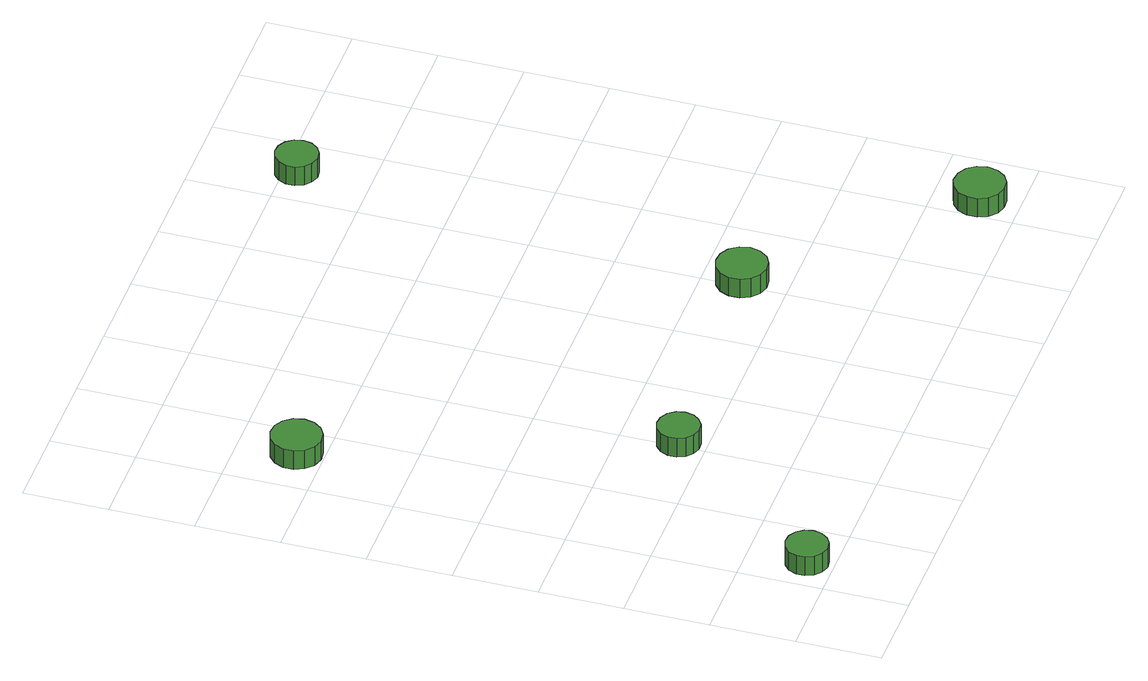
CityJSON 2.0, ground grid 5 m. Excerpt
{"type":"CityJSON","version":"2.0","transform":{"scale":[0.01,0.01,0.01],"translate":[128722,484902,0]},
"CityObjects":{
"tree1":{"type":"SolitaryVegetationObject","attributes":{"function":"something"},"geometry":[{"type":"MultiSurface","lod":"1","boundaries":[[[0,1,2,3,4,5,6,7,8,9,10,11,12,13,14]],[[15,16,17,18,19,20,21,22,23,24,25,26,27,28,29]],[[0,29,28,1]],[[1,28,27,2]],[[2,27,26,3]],[[3,26,25,4]],[[4,25,24,5]],[[5,24,23,6]],[[6,23,22,7]],[[7,22,21,8]],[[8,21,20,9]],[[9,20,19,10]],[[10,19,18,11]],[[11,18,17,12]],[[12,17,16,13]],[[13,16,15,14]],[[14,15,29,0]]]}]},
"tree2":{"type":"SolitaryVegetationObject","attributes":{"function":"something"},"geometry":[{"type":"MultiSurface","lod":"1","boundaries":[[[30,31,32,33,34,35,36,37,38,39,40,41,42,43,44]],[[45,46,47,48,49,50,51,52,53,54,55,56,57,58,59]],[[30,59,58,31]],[[31,58,57,32]],[[32,57,56,33]],[[33,56,55,34]],[[34,55,54,35]],[[35,54,53,36]],[[36,53,52,37]],[[37,52,51,38]],[[38,51,50,39]],[[39,50,49,40]],[[40,49,48,41]],[[41,48,47,42]],[[42,47,46,43]],[[43,46,45,44]],[[44,45,59,30]]]}]},
"tree3":{"type":"SolitaryVegetationObject","attributes":{"function":"something"},"geometry":[{"type":"MultiSurface","lod":"1","boundaries":[[[60,61,62,63,64,65,66,67,68,69,70,71,72,73,74]],[[75,76,77,78,79,80,81,82,83,84,85,86,87,88,89]],[[60,89,88,61]],[[61,88,87,62]],[[62,87,86,63]],[[63,86,85,64]],[[64,85,84,65]],[[65,84,83,66]],[[66,83,82,67]],[[67,82,81,68]],[[68,81,80,69]],[[69,80,79,70]],[[70,79,78,71]],[[71,78,77,72]],[[72,77,76,73]],[[73,76,75,74]],[[74,75,89,60]]]}]},
"tree4":{"type":"SolitaryVegetationObject","attributes":{"function":"something"},"geometry":[{"type":"MultiSurface","lod":"1","boundaries":[[[90,91,92,93,94,95,96,97,98,99,100,101,102,103,104]],[[105,106,107,108,109,110,111,112,113,114,115,116,117,118,119]],[[90,119,118,91]],[[91,118,117,92]],[[92,117,116,93]],[[93,116,115,94]],[[94,115,114,95]],[[95,114,113,96]],[[96,113,112,97]],[[97,112,111,98]],[[98,111,110,99]],[[99,110,109,100]],[[100,109,108,101]],[[101,108,107,102]],[[102,107,106,103]],[[103,106,105,104]],[[104,105,119,90]]]}]},
"tree5":{"type":"SolitaryVegetationObject","attributes":{"function":"something"},"geometry":[{"type":"MultiSurface","lod":"1","boundaries":[[[120,121,122,123,124,125,126,127,128,129,130,131,132,133,134]],[[135,136,137,138,139,140,141,142,143,144,145,146,147,148,149]],[[120,149,148,121]],[[121,148,147,122]],[[122,147,146,123]],[[123,146,145,124]],[[124,145,144,125]],[[125,144,143,126]],[[126,143,142,127]],[[127,142,141,128]],[[128,141,140,129]],[[129,140,139,130]],[[130,139,138,131]],[[131,138,137,132]],[[132,137,136,133]],[[133,136,135,134]],[[134,135,149,120]]]}]},
"tree6":{"type":"SolitaryVegetationObject","attributes":{"function":"something"},"geometry":[{"type":"MultiSurface","lod":"1","boundaries":[[[150,151,152,153,154,155,156,157,158,159,160,161,162,163,164]],[[165,166,167,168,169,170,171,172,173,174,175,176,177,178,179]],[[150,179,178,151]],[[151,178,177,152]],[[152,177,176,153]],[[153,176,175,154]],[[154,175,174,155]],[[155,174,173,156]],[[156,173,172,157]],[[157,172,171,158]],[[158,171,170,159]],[[159,170,169,160]],[[160,169,168,161]],[[161,168,167,162]],[[162,167,166,163]],[[163,166,165,164]],[[164,165,179,150]]]}]}
},
"vertices":[
[273,139,279],[262,189,279],[232,231,279],[187,257,279],[136,262,279],[87,246,279],[48,212,279],[27,164,279],[27,113,279],[48,66,279],[87,31,279],[136,15,279],[187,21,279],[232,46,279],[262,88,279],[262,88,150],[232,46,150],[187,21,150],[136,15,150],[87,31,150],[48,66,150],[27,113,150],[27,164,150],[48,212,150],[87,246,150],[136,262,150],[187,257,150],[232,231,150],[262,189,150],[273,139,150],
[430,3153,249],[417,3214,249],[380,3264,249],[327,3295,249],[265,3302,249],[206,3283,249],[160,3241,249],[135,3184,249],[135,3122,249],[160,3066,249],[206,3024,249],[265,3005,249],[327,3011,249],[380,3042,249],[417,3093,249],[417,3093,120],[380,3042,120],[327,3011,120],[265,3005,120],[206,3024,120],[160,3066,120],[135,3122,120],[135,3184,120],[160,3241,120],[206,3283,120],[265,3302,120],[327,3295,120],[380,3264,120],[417,3214,120],[430,3153,120],
[1137,1158,241],[1126,1208,241],[1096,1250,241],[1051,1276,241],[1000,1281,241],[951,1265,241],[912,1231,241],[891,1183,241],[891,1132,241],[912,1085,241],[951,1050,241],[1000,1034,241],[1051,1040,241],[1096,1066,241],[1126,1107,241],[1126,1107,112],[1096,1066,112],[1051,1040,112],[1000,1034,112],[951,1050,112],[912,1085,112],[891,1132,112],[891,1183,112],[912,1231,112],[951,1265,112],[1000,1281,112],[1051,1276,112],[1096,1250,112],[1126,1208,112],[1137,1158,112],
[2696,1272,227],[2683,1333,227],[2646,1383,227],[2592,1414,227],[2531,1420,227],[2472,1401,227],[2425,1360,227],[2400,1303,227],[2400,1241,227],[2425,1184,227],[2472,1143,227],[2531,1123,227],[2592,1130,227],[2646,1161,227],[2683,1211,227],[2683,1211,98],[2646,1161,98],[2592,1130,98],[2531,1123,98],[2472,1143,98],[2425,1184,98],[2400,1241,98],[2400,1303,98],[2425,1360,98],[2472,1401,98],[2531,1420,98],[2592,1414,98],[2646,1383,98],[2683,1333,98],[2696,1272,98],
[3787,231,232],[3774,292,232],[3738,342,232],[3684,373,232],[3622,380,232],[3563,361,232],[3517,319,232],[3492,262,232],[3492,200,232],[3517,144,232],[3563,102,232],[3622,83,232],[3684,89,232],[3738,120,232],[3774,171,232],[3774,171,103],[3738,120,103],[3684,89,103],[3622,83,103],[3563,102,103],[3517,144,103],[3492,200,103],[3492,262,103],[3517,319,103],[3563,361,103],[3622,380,103],[3684,373,103],[3738,342,103],[3774,292,103],[3787,231,103],
[2842,3919,258],[2832,3970,258],[2801,4012,258],[2756,4038,258],[2704,4044,258],[2654,4028,258],[2616,3993,258],[2594,3945,258],[2594,3893,258],[2616,3845,258],[2654,3811,258],[2704,3794,258],[2756,3800,258],[2801,3826,258],[2832,3868,258],[2832,3868,129],[2801,3826,129],[2756,3800,129],[2704,3794,129],[2654,3811,129],[2616,3845,129],[2594,3893,129],[2594,3945,129],[2616,3993,129],[2654,4028,129],[2704,4044,129],[2756,4038,129],[2801,4012,129],[2832,3970,129],[2842,3919,129]
]}
